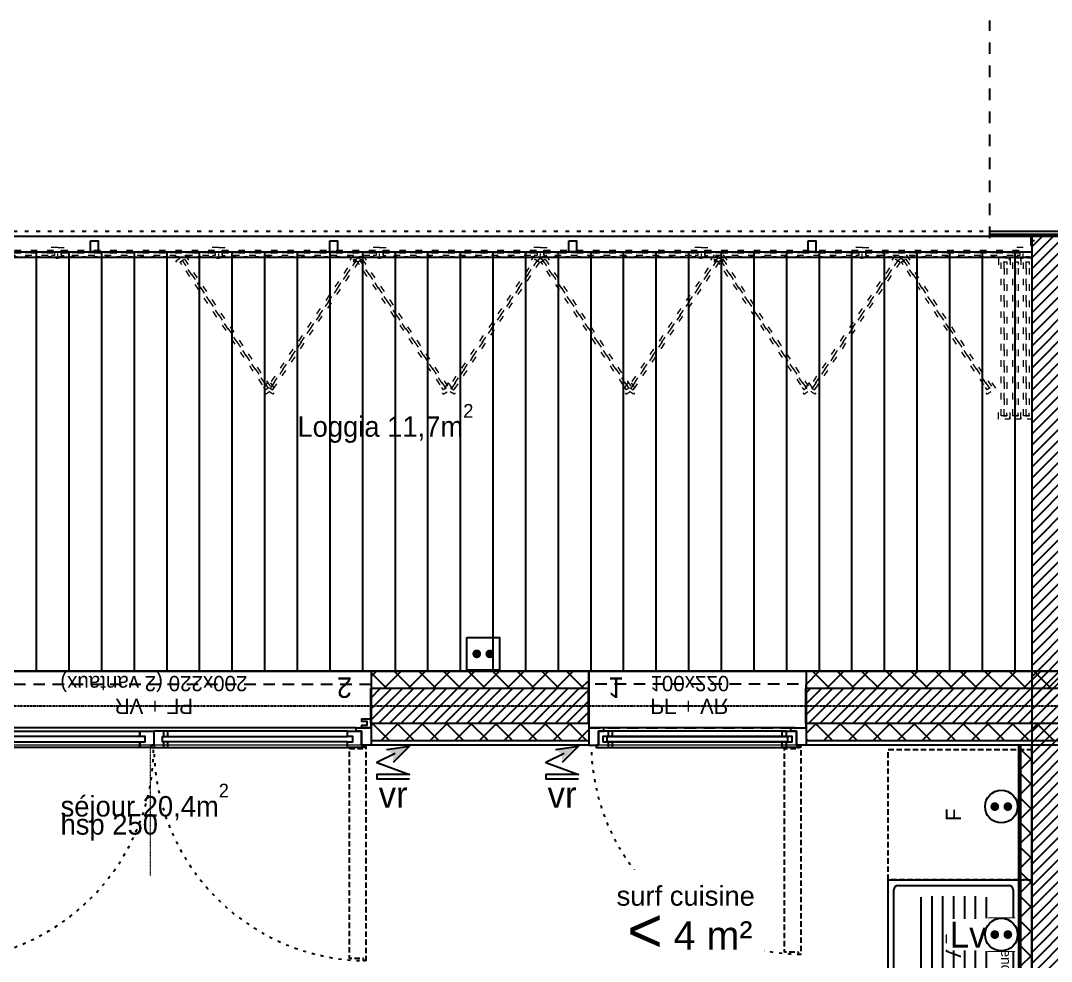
# Model space of a CAD drawing. Header units: centimetres. Extents: x 2648 to 12729, y 1890 to 6224.
# Drawn here: x 8577.8 to 9051.8, y 4783.9 to 5216.7 of the extents above; entities that cross this region are included whole.
import ezdxf

# ---------------------------------------------------------------- set-up
doc = ezdxf.new("R2010")
doc.units = ezdxf.units.CM
for name, pattern in [('ACAD_ISO03W100', [0.295276, 0.11811, -0.177165]), ('Style de ligne -1', [0.41664, 0.20828, -0.20836]), ('Style de ligne -11', [0.347222, 0.20828, -0.138942]), ('Style de ligne -12', [0.164042, 0.054681, -0.109361]), ('Style de ligne -13', [0.147638, 0.098425, -0.049213]), ('Style de ligne -14', [0.147638, 0.098425, -0.049213]), ('Style de ligne -17', [0.347222, 0.20828, -0.138942]), ('Style de ligne -18', [0.164042, 0.054681, -0.109361]), ('Style de ligne -5', [0.20828, 0.069425, -0.138855]), ('VW-01', [0.41656, 0.20828, -0.20828])]:
    doc.linetypes.add(name, pattern=pattern)
doc.layers.add('B BATI-lumon', color=252, linetype='Continuous', lineweight=20)
doc.layers.add('prlm-ELEC-CFO', color=10, linetype='Continuous', lineweight=25)
for name, color, linetype in [('B GÈnÈral_Hatch', 252, 'Continuous'), ('B Général', 252, 'Continuous'), ('C ANNOTATIONS-axes horizontaux', 252, 'Style de ligne -1'), ('C ANNOTATIONS-cotation', 252, 'Continuous'), ('C ANNOTATIONS-prestations', 252, 'Continuous'), ('C ANNOTATIONS-texte', 252, 'Continuous'), ('D SURFACES-shab', 252, 'Continuous'), ('prlm-EAU-EF', 161, 'Continuous'), ('prlm-VMC', 93, 'Continuous')]:
    doc.layers.add(name, color=color, linetype=linetype)
doc.layers.add('prlm-ZEROPLOT', color=254, linetype='Continuous', plot=False)
doc.layers.get('prlm-VMC').off()
doc.styles.add('Eurostile', font='Eurosti.TTF')
doc.styles.add('Eurostile (bold)', font='Eurostib.TTF')
doc.styles.add('Eurostile (italic)', font='Eurostib.TTF')
doc.styles.add('prlm-elec-cfo', font='comic.ttf', dxfattribs={"height": 12})
doc.styles.add('prlm-sejc', font='arial.ttf', dxfattribs={"height": 20})
pattern_1 = [(-135, (0, 0), (5.656854, -5.656854), []), (-45, (0, 0), (-5.656854, -5.656854), [])]
pattern_2 = [(45, (0, 0), (2.4253472, -2.6458333), [])]

# ---------------------------------------------------------------- blocks, each defined once
blk = doc.blocks.new('B 80.PF 100.220 + VR')
at = {"layer": 'B Général', "linetype": 'Continuous'}
for p, q in [((-50, 7), (-50, 17)), ((50, 7), (50, 17))]:
    blk.add_line(p, q, dxfattribs=at)
at = {"layer": 'B Général', "linetype": 'Continuous', "lineweight": 35}
for p, q in [((-50, 7), (-50, -9)), ((50, 7), (50, -9))]:
    blk.add_line(p, q, dxfattribs=at)
at = {"layer": 'B Général'}
blk.add_line((45, 9), (-45, 9), dxfattribs=at)
at = {"layer": 'B Général', "linetype": 'Style de ligne -14', "ltscale": 25.4, "flags": 128}
blk.add_lwpolyline([(47.5, 113.27), (46.5, 113.27), (46.5, 112.27), (40, 112.27), (40, 18.5), (46.5, 18.5), (46.5, 17.5), (47.5, 17.5)], close=True, dxfattribs=at)
at = {"layer": 'B Général', "flags": 128}
for points in [[(-43, 10.5), (-43, 9), (-50, 9), (-50, 17), (-45.5, 17), (-45.5, 10.5)], [(-43.5, 15.5), (43.5, 15.5), (43.5, 13), (-43.5, 13)], [(-41, 18), (41, 18), (41, 15.5), (-41, 15.5)], [(43, 10.5), (43, 9), (50, 9), (50, 17), (45.5, 17), (45.5, 10.5)], [(-41, 13), (41, 13), (41, 10.5), (-41, 10.5)]]:
    blk.add_lwpolyline(points, close=True, dxfattribs=at)
at = {"layer": 'B Général', "linetype": 'Continuous', "flags": 128}
for points in [[(-39, 15.5), (-41.5, 15.5), (-41.5, 13), (-39, 13), (-39, 10.5), (-45.5, 10.5), (-45.5, 17), (-46.5, 17), (-46.5, 18), (-39, 18)], [(39, 15.5), (41.5, 15.5), (41.5, 13), (39, 13), (39, 10.5), (45.5, 10.5), (45.5, 17), (46.5, 17), (46.5, 18), (39, 18)]]:
    blk.add_lwpolyline(points, close=True, dxfattribs=at)
at = {"layer": 'B Général', "linetype": 'Style de ligne -17', "ltscale": 25.4, "flags": 128}
blk.add_lwpolyline([(-50, 9), (50, 9), (50, -11), (-50, -11)], close=True, dxfattribs=at)
at = {"layer": 'B Général', "flags": 128}
blk.add_lwpolyline([(-50, -9), (-50, -17), (50, -17), (50, -9)], dxfattribs=at)
at = {"layer": 'B Général'}
blk.add_circle((47, 17.5), 0.5, dxfattribs=at)
at = {"layer": 'B Général', "linetype": 'Style de ligne -18', "ltscale": 25.4}
blk.add_arc((48.78, 15.78), 97.5, 90.8973, 179.2823, dxfattribs=at)
at = {"layer": 'B Général', "insert": (-21.61, 2.65), "char_height": 7.059, "attachment_point": 1, "rotation": 360, "line_spacing_factor": 0.894142, "style": 'Eurostile'}
blk.add_mtext('PF + VR', dxfattribs=at)
at = {"layer": 'C ANNOTATIONS-prestations', "attachment_point": 1, "rotation": 360, "line_spacing_factor": 0.894142}
for s, insert, char_height, style in [('1', (-41.14, -4.77), 9.41, 'Eurostile (bold)'), ('100x220', (-21.61, -7.83), 7.059, 'Eurostile')]:
    blk.add_mtext(s, dxfattribs=dict(at, insert=insert, char_height=char_height, style=style))
blk = doc.blocks.new('B 80.PF 200.220 + VR')
at = {"layer": 'B Général', "linetype": 'Continuous'}
for p, q in [((-100, 7), (-100, 17)), ((100, 7), (100, 17))]:
    blk.add_line(p, q, dxfattribs=at)
at = {"layer": 'B Général', "linetype": 'Continuous', "lineweight": 35}
for p, q in [((-100, 7), (-100, -9)), ((100, 7), (100, -9))]:
    blk.add_line(p, q, dxfattribs=at)
at = {"layer": 'B Général'}
blk.add_line((-93, 9), (97, 9), dxfattribs=at)
at = {"layer": 'B Général', "linetype": 'Style de ligne -13', "ltscale": 25.4, "flags": 128}
for points in [[(-97.5, 116.12), (-96.5, 116.12), (-96.5, 115.12), (-90, 115.12), (-90, 18.5), (-96.5, 18.5), (-96.5, 17.5), (-97.5, 17.5)], [(97.5, 116.12), (96.5, 116.12), (96.5, 115.12), (90, 115.12), (90, 18.5), (96.5, 18.5), (96.5, 17.5), (97.5, 17.5)]]:
    blk.add_lwpolyline(points, close=True, dxfattribs=at)
at = {"layer": 'B Général', "flags": 128}
for points in [[(-93, 10.5), (-93, 9), (-100, 9), (-100, 17), (-95.5, 17), (-95.5, 10.5)], [(-4.5, 18), (-89, 18), (-89, 15.5), (-4.5, 15.5)], [(6.5, 18), (93, 18), (93, 15.5), (6.5, 15.5)], [(93, 10.5), (93, 9), (100, 9), (100, 17), (95.5, 17), (95.5, 10.5)], [(-4.5, 13), (-89, 13), (-89, 10.5), (-4.5, 10.5)], [(6.5, 13), (93, 13), (93, 10.5), (6.5, 10.5)], [(-100, 9), (-100, 5), (-95.5, 5), (-95.5, 6), (-98, 6), (-98, 8), (-95.5, 8), (-95.5, 9)], [(100, 9), (100, 5), (95.5, 5), (95.5, 6), (98, 6), (98, 8), (95.5, 8), (95.5, 9)]]:
    blk.add_lwpolyline(points, close=True, dxfattribs=at)
at = {"layer": 'B Général', "linetype": 'Continuous', "flags": 128}
for points in [[(-89, 15.5), (-91.5, 15.5), (-91.5, 13), (-89, 13), (-89, 10.5), (-95.5, 10.5), (-95.5, 17), (-96.5, 17), (-96.5, 18), (-89, 18)], [(-6.5, 15.5), (-4, 15.5), (-4, 13), (-6.5, 13), (-6.5, 10.5), (0, 10.5), (0, 17), (1, 17), (1, 18), (-6.5, 18)], [(6.5, 15.5), (4, 15.5), (4, 13), (6.5, 13), (6.5, 10.5), (0, 10.5), (0, 17), (1, 17), (1, 18), (6.5, 18)], [(89, 15.5), (91.5, 15.5), (91.5, 13), (89, 13), (89, 10.5), (95.5, 10.5), (95.5, 17), (96.5, 17), (96.5, 18), (89, 18)]]:
    blk.add_lwpolyline(points, close=True, dxfattribs=at)
at = {"layer": 'B Général', "linetype": 'Style de ligne -11', "ltscale": 25.4, "flags": 128}
blk.add_lwpolyline([(-100, 9), (100, 9), (100, -11), (-100, -11)], close=True, dxfattribs=at)
at = {"layer": 'B Général', "flags": 128}
blk.add_lwpolyline([(100, -9), (100, -17), (-100, -17), (-100, -9)], dxfattribs=at)
at = {"layer": 'B Général'}
for centre in [(-97, 17.5), (97, 17.5)]:
    blk.add_circle(centre, 0.5, dxfattribs=at)
at = {"layer": 'B Général', "linetype": 'Style de ligne -12', "ltscale": 25.4}
for centre, start, end in [((-98.46, 17.77), 359.5523, 89.0018), ((98.46, 17.77), 90.9982, 180.4485)]:
    blk.add_arc(centre, 98.37, start, end, dxfattribs=at)
at = {"layer": 'B Général', "insert": (0, 2.65), "char_height": 7.059, "attachment_point": 2, "rotation": 360, "line_spacing_factor": 0.894142, "style": 'Eurostile'}
blk.add_mtext('PF + VR', dxfattribs=at)
at = {"layer": 'C ANNOTATIONS-prestations', "rotation": 360, "line_spacing_factor": 0.894142}
for s, insert, char_height, attachment_point, style in [('2', (-91.15, -4.77), 9.41, 1, 'Eurostile (bold)'), ('200x220 (2 vantaux) ', (0, -7.82), 7.059, 2, 'Eurostile')]:
    blk.add_mtext(s, dxfattribs=dict(at, insert=insert, char_height=char_height, attachment_point=attachment_point, style=style))
blk = doc.blocks.new('B 80.Groupe-8-1')
at = {"layer": 'B Général', "linetype": 'Continuous'}
for p, q in [((9042.8, 5117.4), (8420.92, 5117.4)), ((8584.95, 5110.39), (8584.95, 4917.39)), ((8599.95, 5110.39), (8599.95, 4917.39)), ((8614.95, 5110.39), (8614.95, 4917.39)), ((8629.95, 5110.39), (8629.95, 4917.39)), ((8644.95, 5110.39), (8644.95, 4917.39)), ((8659.95, 5110.39), (8659.95, 4917.39)), ((8674.95, 5110.39), (8674.95, 4917.39)), ((8689.95, 5110.39), (8689.95, 4917.39)), ((8704.95, 5110.39), (8704.95, 4917.39)), ((8719.95, 5110.39), (8719.95, 4917.39)), ((8734.95, 5110.39), (8734.95, 4917.39)), ((8749.95, 5110.39), (8749.95, 4917.39)), ((8764.95, 5110.39), (8764.95, 4917.39)), ((8779.95, 5110.39), (8779.95, 4917.39)), ((8794.95, 5110.39), (8794.95, 4917.39)), ((8809.95, 5110.39), (8809.95, 4917.39)), ((8824.95, 5110.39), (8824.95, 4917.39)), ((8839.95, 5110.39), (8839.95, 4917.39)), ((8854.95, 5110.39), (8854.95, 4917.39)), ((8869.95, 5110.39), (8869.95, 4917.39)), ((8884.95, 5110.39), (8884.95, 4917.39)), ((8899.95, 5110.39), (8899.95, 4917.39)), ((8914.95, 5110.39), (8914.95, 4917.39)), ((8929.95, 5110.39), (8929.95, 4917.39)), ((8944.95, 5110.39), (8944.95, 4917.39)), ((8959.95, 5110.39), (8959.95, 4917.39)), ((8974.95, 5110.39), (8974.95, 4917.39)), ((8989.95, 5110.39), (8989.95, 4917.39)), ((9004.95, 5110.39), (9004.95, 4917.39)), ((9019.95, 5110.39), (9019.95, 4917.39)), ((9034.95, 5110.39), (9034.95, 4917.39))]:
    blk.add_line(p, q, dxfattribs=at)
at = {"layer": 'B Général', "linetype": 'Style de ligne -5', "ltscale": 25.4, "flags": 128}
blk.add_lwpolyline([(8430.44, 5107.88), (8430.44, 4917.39), (8418.48, 4917.39), (8418.48, 5119.84), (9042.8, 5119.84), (9042.8, 5107.88)], close=True, dxfattribs=at)
at = {"layer": 'B Général', "linetype": 'Continuous', "flags": 128}
for points in [[(8609.95, 5115.34), (8613.45, 5115.34), (8613.45, 5110.34), (8609.95, 5110.34)], [(8719.95, 5115.34), (8723.45, 5115.34), (8723.45, 5110.34), (8719.95, 5110.34)], [(8829.95, 5115.34), (8833.45, 5115.34), (8833.45, 5110.34), (8829.95, 5110.34)], [(8939.95, 5115.34), (8943.45, 5115.34), (8943.45, 5110.34), (8939.95, 5110.34)], [(8427.98, 5110.34), (9042.8, 5110.34), (9042.8, 4917.39), (8427.98, 4917.39)]]:
    blk.add_lwpolyline(points, close=True, dxfattribs=at)
blk = doc.blocks.new('B 80.Groupe-25-1')
at = {"layer": 'B Général', "linetype": 'Style de ligne -5', "ltscale": 25.4}
for p, q in [((9042.3, 5115.59), (9044.01, 5115.59)), ((9061.3, 5115.59), (9059.58, 5115.59))]:
    blk.add_line(p, q, dxfattribs=at)
at = {"layer": 'B Général', "linetype": 'Continuous', "flags": 128}
for points in [[(9023.48, 5119.84), (9123.48, 5119.84), (9123.48, 5118.34), (9023.48, 5118.34)], [(9042.8, 5114.5), (9042.8, 5118.34), (9037.8, 5118.34), (9037.8, 5117.84), (9042.3, 5117.84), (9042.3, 5113.34), (9042.8, 5113.34)], [(9060.8, 5114.5), (9060.8, 5118.34), (9065.8, 5118.34), (9065.8, 5117.84), (9061.3, 5117.84), (9061.3, 5113.34), (9060.8, 5113.34)]]:
    blk.add_lwpolyline(points, close=True, dxfattribs=at)
blk = doc.blocks.new('B 80.Groupe-62-1')
at = {"layer": 'B BATI-lumon', "linetype": 'ACAD_ISO03W100', "ltscale": 25.4, "flags": 128}
for points in [[(8520.87, 5112.35), (8524.37, 5112.35), (8524.37, 5111.11), (8522.45, 5111.11), (8522.45, 5108.61), (8524.37, 5108.61), (8524.37, 5107.35), (8520.87, 5107.35), (8520.87, 5111.35), (8520.87, 5111.35)], [(8522.45, 5111.11), (8593.29, 5111.11), (8593.29, 5109.86), (8522.45, 5109.86)], [(8594.87, 5112.35), (8591.37, 5112.35), (8591.37, 5111.11), (8593.29, 5111.11), (8593.29, 5108.61), (8591.37, 5108.61), (8591.37, 5107.35), (8594.87, 5107.35), (8594.87, 5111.35), (8594.87, 5111.35)], [(8522.45, 5109.86), (8593.29, 5109.86), (8593.29, 5108.61), (8522.45, 5108.61)]]:
    blk.add_lwpolyline(points, close=True, dxfattribs=at)
blk = doc.blocks.new('B 80.Groupe-63-1')
at = {"layer": 'B BATI-lumon', "linetype": 'ACAD_ISO03W100', "ltscale": 25.4, "flags": 128}
for points in [[(8594.87, 5112.35), (8598.37, 5112.35), (8598.37, 5111.11), (8596.45, 5111.11), (8596.45, 5108.61), (8598.37, 5108.61), (8598.37, 5107.35), (8594.87, 5107.35), (8594.87, 5111.35), (8594.87, 5111.35)], [(8596.45, 5111.11), (8667.29, 5111.11), (8667.29, 5109.86), (8596.45, 5109.86)], [(8668.87, 5112.35), (8665.37, 5112.35), (8665.37, 5111.11), (8667.29, 5111.11), (8667.29, 5108.61), (8665.37, 5108.61), (8665.37, 5107.35), (8668.87, 5107.35), (8668.87, 5111.35), (8668.87, 5111.35)], [(8596.45, 5109.86), (8667.29, 5109.86), (8667.29, 5108.61), (8596.45, 5108.61)]]:
    blk.add_lwpolyline(points, close=True, dxfattribs=at)
blk = doc.blocks.new('B 80.Groupe-64-1')
at = {"layer": 'B BATI-lumon', "linetype": 'ACAD_ISO03W100', "ltscale": 25.4, "flags": 128}
for points in [[(8668.87, 5112.35), (8672.37, 5112.35), (8672.37, 5111.11), (8670.45, 5111.11), (8670.45, 5108.61), (8672.37, 5108.61), (8672.37, 5107.35), (8668.87, 5107.35), (8668.87, 5111.35), (8668.87, 5111.35)], [(8670.45, 5111.11), (8741.29, 5111.11), (8741.29, 5109.86), (8670.45, 5109.86)], [(8742.87, 5112.35), (8739.37, 5112.35), (8739.37, 5111.11), (8741.29, 5111.11), (8741.29, 5108.61), (8739.37, 5108.61), (8739.37, 5107.35), (8742.87, 5107.35), (8742.87, 5111.35), (8742.87, 5111.35)], [(8670.45, 5109.86), (8741.29, 5109.86), (8741.29, 5108.61), (8670.45, 5108.61)]]:
    blk.add_lwpolyline(points, close=True, dxfattribs=at)
blk = doc.blocks.new('B 80.Groupe-65-1')
at = {"layer": 'B BATI-lumon', "linetype": 'ACAD_ISO03W100', "ltscale": 25.4, "flags": 128}
for points in [[(8742.87, 5112.35), (8746.37, 5112.35), (8746.37, 5111.11), (8744.45, 5111.11), (8744.45, 5108.61), (8746.37, 5108.61), (8746.37, 5107.35), (8742.87, 5107.35), (8742.87, 5111.35), (8742.87, 5111.35)], [(8744.45, 5111.11), (8815.29, 5111.11), (8815.29, 5109.86), (8744.45, 5109.86)], [(8816.87, 5112.35), (8813.37, 5112.35), (8813.37, 5111.11), (8815.29, 5111.11), (8815.29, 5108.61), (8813.37, 5108.61), (8813.37, 5107.35), (8816.87, 5107.35), (8816.87, 5111.35), (8816.87, 5111.35)], [(8744.45, 5109.86), (8815.29, 5109.86), (8815.29, 5108.61), (8744.45, 5108.61)]]:
    blk.add_lwpolyline(points, close=True, dxfattribs=at)
blk = doc.blocks.new('B 80.Groupe-66-1')
at = {"layer": 'B BATI-lumon', "linetype": 'ACAD_ISO03W100', "ltscale": 25.4, "flags": 128}
for points in [[(8816.87, 5112.35), (8820.37, 5112.35), (8820.37, 5111.11), (8818.45, 5111.11), (8818.45, 5108.61), (8820.37, 5108.61), (8820.37, 5107.35), (8816.87, 5107.35), (8816.87, 5111.35), (8816.87, 5111.35)], [(8818.45, 5111.11), (8889.29, 5111.11), (8889.29, 5109.86), (8818.45, 5109.86)], [(8890.87, 5112.35), (8887.37, 5112.35), (8887.37, 5111.11), (8889.29, 5111.11), (8889.29, 5108.61), (8887.37, 5108.61), (8887.37, 5107.35), (8890.87, 5107.35), (8890.87, 5111.35), (8890.87, 5111.35)], [(8818.45, 5109.86), (8889.29, 5109.86), (8889.29, 5108.61), (8818.45, 5108.61)]]:
    blk.add_lwpolyline(points, close=True, dxfattribs=at)
blk = doc.blocks.new('B 80.Groupe-67-1')
at = {"layer": 'B BATI-lumon', "linetype": 'ACAD_ISO03W100', "ltscale": 25.4, "flags": 128}
for points in [[(8890.87, 5112.35), (8894.37, 5112.35), (8894.37, 5111.11), (8892.45, 5111.11), (8892.45, 5108.61), (8894.37, 5108.61), (8894.37, 5107.35), (8890.87, 5107.35), (8890.87, 5111.35), (8890.87, 5111.35)], [(8892.45, 5111.11), (8963.29, 5111.11), (8963.29, 5109.86), (8892.45, 5109.86)], [(8964.87, 5112.35), (8961.37, 5112.35), (8961.37, 5111.11), (8963.29, 5111.11), (8963.29, 5108.61), (8961.37, 5108.61), (8961.37, 5107.35), (8964.87, 5107.35), (8964.87, 5111.35), (8964.87, 5111.35)], [(8892.45, 5109.86), (8963.29, 5109.86), (8963.29, 5108.61), (8892.45, 5108.61)]]:
    blk.add_lwpolyline(points, close=True, dxfattribs=at)
blk = doc.blocks.new('B 80.Groupe-68-1')
at = {"layer": 'B BATI-lumon', "linetype": 'ACAD_ISO03W100', "ltscale": 25.4, "flags": 128}
for points in [[(8964.87, 5112.35), (8968.37, 5112.35), (8968.37, 5111.11), (8966.45, 5111.11), (8966.45, 5108.61), (8968.37, 5108.61), (8968.37, 5107.35), (8964.87, 5107.35), (8964.87, 5111.35), (8964.87, 5111.35)], [(8966.45, 5111.11), (9037.29, 5111.11), (9037.29, 5109.86), (8966.45, 5109.86)], [(9038.87, 5112.35), (9035.37, 5112.35), (9035.37, 5111.11), (9037.29, 5111.11), (9037.29, 5108.61), (9035.37, 5108.61), (9035.37, 5107.35), (9038.87, 5107.35), (9038.87, 5111.35), (9038.87, 5111.35)], [(8966.45, 5109.86), (9037.29, 5109.86), (9037.29, 5108.61), (8966.45, 5108.61)]]:
    blk.add_lwpolyline(points, close=True, dxfattribs=at)
blk = doc.blocks.new('B 80.Groupe-69-1')
at = {"layer": 'B BATI-lumon', "linetype": 'ACAD_ISO03W100', "ltscale": 25.4, "flags": 128}
for points in [[(9037.8, 5107.35), (9037.8, 5103.85), (9039.04, 5103.85), (9039.04, 5105.77), (9041.54, 5105.77), (9041.54, 5103.85), (9042.8, 5103.85), (9042.8, 5107.35), (9038.8, 5107.35), (9038.8, 5107.35)], [(9039.04, 5034.93), (9039.04, 5105.77), (9040.29, 5105.77), (9040.29, 5034.93)], [(9040.29, 5034.93), (9040.29, 5105.77), (9041.54, 5105.77), (9041.54, 5034.93)], [(9037.8, 5033.35), (9037.8, 5036.85), (9039.04, 5036.85), (9039.04, 5034.93), (9041.54, 5034.93), (9041.54, 5036.85), (9042.8, 5036.85), (9042.8, 5033.35), (9038.8, 5033.35), (9038.8, 5033.35)]]:
    blk.add_lwpolyline(points, close=True, dxfattribs=at)
blk = doc.blocks.new('B 80.Groupe-70-1')
at = {"layer": 'B BATI-lumon', "linetype": 'ACAD_ISO03W100', "ltscale": 25.4, "flags": 128}
for points in [[(9032.8, 5107.35), (9032.8, 5103.85), (9034.04, 5103.85), (9034.04, 5105.77), (9036.54, 5105.77), (9036.54, 5103.85), (9037.8, 5103.85), (9037.8, 5107.35), (9033.8, 5107.35), (9033.8, 5107.35)], [(9034.04, 5034.93), (9034.04, 5105.77), (9035.29, 5105.77), (9035.29, 5034.93)], [(9035.29, 5034.93), (9035.29, 5105.77), (9036.54, 5105.77), (9036.54, 5034.93)], [(9032.8, 5033.35), (9032.8, 5036.85), (9034.04, 5036.85), (9034.04, 5034.93), (9036.54, 5034.93), (9036.54, 5036.85), (9037.8, 5036.85), (9037.8, 5033.35), (9033.8, 5033.35), (9033.8, 5033.35)]]:
    blk.add_lwpolyline(points, close=True, dxfattribs=at)
blk = doc.blocks.new('B 80.Groupe-71-1')
at = {"layer": 'B BATI-lumon', "linetype": 'ACAD_ISO03W100', "ltscale": 25.4, "flags": 128}
for points in [[(9027.55, 5107.35), (9027.55, 5103.85), (9028.79, 5103.85), (9028.79, 5105.77), (9031.29, 5105.77), (9031.29, 5103.85), (9032.55, 5103.85), (9032.55, 5107.35), (9028.55, 5107.35), (9028.55, 5107.35)], [(9028.79, 5034.93), (9028.79, 5105.77), (9030.04, 5105.77), (9030.04, 5034.93)], [(9030.04, 5034.93), (9030.04, 5105.77), (9031.29, 5105.77), (9031.29, 5034.93)], [(9027.55, 5033.35), (9027.55, 5036.85), (9028.79, 5036.85), (9028.79, 5034.93), (9031.29, 5034.93), (9031.29, 5036.85), (9032.55, 5036.85), (9032.55, 5033.35), (9028.55, 5033.35), (9028.55, 5033.35)]]:
    blk.add_lwpolyline(points, close=True, dxfattribs=at)
blk = doc.blocks.new('B 80.Groupe-72-1')
at = {"layer": 'B BATI-lumon', "linetype": 'ACAD_ISO03W100', "ltscale": 25.4, "flags": 128}
for points in [[(8985.05, 5109), (8987, 5106.09), (8985.97, 5105.4), (8984.9, 5106.99), (8982.82, 5105.6), (8983.89, 5104), (8982.85, 5103.3), (8980.9, 5106.21), (8984.22, 5108.44), (8984.22, 5108.44)], [(8983.86, 5106.3), (9023.36, 5047.49), (9022.32, 5046.79), (8982.82, 5105.6)], [(8984.9, 5106.99), (9024.4, 5048.18), (9023.36, 5047.49), (8983.86, 5106.3)], [(9026.31, 5047.57), (9024.36, 5050.47), (9023.33, 5049.78), (9024.4, 5048.18), (9022.32, 5046.79), (9021.25, 5048.38), (9020.21, 5047.68), (9022.16, 5044.78), (9025.48, 5047.01), (9025.48, 5047.01)]]:
    blk.add_lwpolyline(points, close=True, dxfattribs=at)
blk = doc.blocks.new('B 80.Groupe-73-1')
at = {"layer": 'B BATI-lumon', "linetype": 'ACAD_ISO03W100', "ltscale": 25.4, "flags": 128}
for points in [[(8981.26, 5106.3), (8941.76, 5047.49), (8940.72, 5048.18), (8980.22, 5106.99)], [(8982.29, 5105.6), (8942.79, 5046.79), (8941.76, 5047.49), (8981.26, 5106.3)], [(8980.07, 5109), (8978.12, 5106.09), (8979.15, 5105.4), (8980.22, 5106.99), (8982.3, 5105.6), (8981.22, 5104), (8982.27, 5103.3), (8984.22, 5106.21), (8980.9, 5108.44), (8980.9, 5108.44)], [(8938.81, 5047.57), (8940.76, 5050.47), (8941.79, 5049.78), (8940.72, 5048.18), (8942.8, 5046.79), (8943.87, 5048.38), (8944.91, 5047.68), (8942.96, 5044.78), (8939.64, 5047.01), (8939.64, 5047.01)]]:
    blk.add_lwpolyline(points, close=True, dxfattribs=at)
blk = doc.blocks.new('B 80.Groupe-74-1')
at = {"layer": 'B BATI-lumon', "linetype": 'ACAD_ISO03W100', "ltscale": 25.4, "flags": 128}
for points in [[(8900.87, 5109), (8902.82, 5106.09), (8901.79, 5105.4), (8900.72, 5106.99), (8898.64, 5105.6), (8899.72, 5104), (8898.67, 5103.3), (8896.72, 5106.21), (8900.04, 5108.44), (8900.04, 5108.44)], [(8899.68, 5106.3), (8939.18, 5047.49), (8938.15, 5046.79), (8898.65, 5105.6)], [(8900.72, 5106.99), (8940.22, 5048.18), (8939.18, 5047.49), (8899.68, 5106.3)], [(8942.13, 5047.57), (8940.18, 5050.47), (8939.15, 5049.78), (8940.22, 5048.18), (8938.14, 5046.79), (8937.07, 5048.38), (8936.03, 5047.68), (8937.98, 5044.78), (8941.3, 5047.01), (8941.3, 5047.01)]]:
    blk.add_lwpolyline(points, close=True, dxfattribs=at)
blk = doc.blocks.new('B 80.Groupe-75-1')
at = {"layer": 'B BATI-lumon', "linetype": 'ACAD_ISO03W100', "ltscale": 25.4, "flags": 128}
for points in [[(8897.91, 5106.3), (8858.41, 5047.49), (8857.37, 5048.18), (8896.87, 5106.99)], [(8898.95, 5105.6), (8859.45, 5046.79), (8858.41, 5047.49), (8897.91, 5106.3)], [(8896.72, 5109), (8894.77, 5106.09), (8895.8, 5105.4), (8896.87, 5106.99), (8898.95, 5105.6), (8897.88, 5104), (8898.92, 5103.3), (8900.87, 5106.21), (8897.55, 5108.44), (8897.55, 5108.44)], [(8855.46, 5047.57), (8857.41, 5050.47), (8858.44, 5049.78), (8857.37, 5048.18), (8859.45, 5046.79), (8860.52, 5048.38), (8861.56, 5047.68), (8859.61, 5044.78), (8856.29, 5047.01), (8856.29, 5047.01)]]:
    blk.add_lwpolyline(points, close=True, dxfattribs=at)
blk = doc.blocks.new('B 80.Groupe-76-1')
at = {"layer": 'B BATI-lumon', "linetype": 'ACAD_ISO03W100', "ltscale": 25.4, "flags": 128}
for points in [[(8819.19, 5109), (8821.14, 5106.09), (8820.11, 5105.4), (8819.03, 5106.99), (8816.96, 5105.6), (8818.03, 5104), (8816.99, 5103.3), (8815.03, 5106.21), (8818.35, 5108.44), (8818.35, 5108.44)], [(8818, 5106.3), (8857.5, 5047.49), (8856.46, 5046.79), (8816.96, 5105.6)], [(8819.03, 5106.99), (8858.53, 5048.18), (8857.5, 5047.49), (8818, 5106.3)], [(8860.44, 5047.57), (8858.49, 5050.47), (8857.46, 5049.78), (8858.53, 5048.18), (8856.46, 5046.79), (8855.38, 5048.38), (8854.34, 5047.68), (8856.29, 5044.78), (8859.61, 5047.01), (8859.61, 5047.01)]]:
    blk.add_lwpolyline(points, close=True, dxfattribs=at)
blk = doc.blocks.new('B 80.Groupe-78-1')
at = {"layer": 'B BATI-lumon', "linetype": 'ACAD_ISO03W100', "ltscale": 25.4, "flags": 128}
for points in [[(8815.39, 5106.3), (8775.89, 5047.49), (8774.85, 5048.18), (8814.35, 5106.99)], [(8816.43, 5105.6), (8776.93, 5046.79), (8775.89, 5047.49), (8815.39, 5106.3)], [(8814.2, 5109), (8812.25, 5106.09), (8813.28, 5105.4), (8814.35, 5106.99), (8816.43, 5105.6), (8815.36, 5104), (8816.4, 5103.3), (8818.35, 5106.21), (8815.03, 5108.44), (8815.03, 5108.44)], [(8772.94, 5047.57), (8774.9, 5050.47), (8775.93, 5049.78), (8774.85, 5048.18), (8776.93, 5046.79), (8778, 5048.38), (8779.05, 5047.68), (8777.1, 5044.78), (8773.78, 5047.01), (8773.78, 5047.01)]]:
    blk.add_lwpolyline(points, close=True, dxfattribs=at)
blk = doc.blocks.new('B 80.Groupe-79-1')
at = {"layer": 'B BATI-lumon', "linetype": 'ACAD_ISO03W100', "ltscale": 25.4, "flags": 128}
for points in [[(8735.01, 5109), (8736.96, 5106.09), (8735.93, 5105.4), (8734.86, 5106.99), (8732.78, 5105.6), (8733.85, 5104), (8732.81, 5103.3), (8730.86, 5106.21), (8734.18, 5108.44), (8734.18, 5108.44)], [(8733.82, 5106.3), (8773.32, 5047.49), (8772.28, 5046.79), (8732.78, 5105.6)], [(8734.86, 5106.99), (8774.36, 5048.18), (8773.32, 5047.49), (8733.82, 5106.3)], [(8776.27, 5047.57), (8774.32, 5050.47), (8773.28, 5049.78), (8774.36, 5048.18), (8772.28, 5046.79), (8771.21, 5048.38), (8770.16, 5047.68), (8772.12, 5044.78), (8775.44, 5047.01), (8775.44, 5047.01)]]:
    blk.add_lwpolyline(points, close=True, dxfattribs=at)
blk = doc.blocks.new('B 80.Groupe-80-1')
at = {"layer": 'B BATI-lumon', "linetype": 'ACAD_ISO03W100', "ltscale": 25.4, "flags": 128}
for points in [[(8732.04, 5106.3), (8692.54, 5047.49), (8691.51, 5048.18), (8731.01, 5106.99)], [(8733.08, 5105.6), (8693.58, 5046.79), (8692.54, 5047.49), (8732.04, 5106.3)], [(8730.86, 5109), (8728.9, 5106.09), (8729.93, 5105.4), (8731.01, 5106.99), (8733.08, 5105.6), (8732.01, 5104), (8733.06, 5103.3), (8735.01, 5106.21), (8731.69, 5108.44), (8731.69, 5108.44)], [(8689.6, 5047.57), (8691.55, 5050.47), (8692.58, 5049.78), (8691.51, 5048.18), (8693.58, 5046.79), (8694.66, 5048.38), (8695.7, 5047.68), (8693.75, 5044.78), (8690.43, 5047.01), (8690.43, 5047.01)]]:
    blk.add_lwpolyline(points, close=True, dxfattribs=at)
blk = doc.blocks.new('B 80.Groupe-81-1')
at = {"layer": 'B BATI-lumon', "linetype": 'ACAD_ISO03W100', "ltscale": 25.4, "flags": 128}
for points in [[(8653.32, 5109), (8655.27, 5106.09), (8654.24, 5105.4), (8653.17, 5106.99), (8651.09, 5105.6), (8652.16, 5104), (8651.12, 5103.3), (8649.17, 5106.21), (8652.49, 5108.44), (8652.49, 5108.44)], [(8652.13, 5106.3), (8691.63, 5047.49), (8690.59, 5046.79), (8651.09, 5105.6)], [(8653.17, 5106.99), (8692.67, 5048.18), (8691.63, 5047.49), (8652.13, 5106.3)], [(8694.58, 5047.57), (8692.63, 5050.47), (8691.6, 5049.78), (8692.67, 5048.18), (8690.59, 5046.79), (8689.52, 5048.38), (8688.48, 5047.68), (8690.43, 5044.78), (8693.75, 5047.01), (8693.75, 5047.01)]]:
    blk.add_lwpolyline(points, close=True, dxfattribs=at)
blk = doc.blocks.new('B 80.Groupe-82-1')
at = {"layer": 'B BATI-lumon'}
for name in ['B 80.Groupe-62-1', 'B 80.Groupe-63-1', 'B 80.Groupe-64-1', 'B 80.Groupe-65-1', 'B 80.Groupe-66-1', 'B 80.Groupe-67-1', 'B 80.Groupe-68-1', 'B 80.Groupe-81-1', 'B 80.Groupe-80-1', 'B 80.Groupe-79-1', 'B 80.Groupe-78-1', 'B 80.Groupe-76-1', 'B 80.Groupe-75-1', 'B 80.Groupe-74-1', 'B 80.Groupe-73-1', 'B 80.Groupe-72-1', 'B 80.Groupe-71-1', 'B 80.Groupe-70-1', 'B 80.Groupe-69-1']:
    blk.add_blockref(name, (0, 0), dxfattribs=at)
blk = doc.blocks.new('B 80.Groupe-109-1')
at = {"layer": 'B BATI-lumon'}
blk.add_blockref('B 80.Groupe-82-1', (0, 0), dxfattribs=at)
blk = doc.blocks.new('xi.EA')
at = {"layer": 'prlm-ZEROPLOT', "color": 250, "linetype": 'ACAD_ISO03W100', "lineweight": 0, "ltscale": 0.2}
blk.add_lwpolyline([(0, 0), (0, 60)], dxfattribs=at)
blk = doc.blocks.new('xi.VR')
at = {"layer": 'prlm-ELEC-CFO', "lineweight": 5}
blk.add_hatch(color=0, dxfattribs=at).paths.add_polyline_path([(-3, 6), (-0.1, 3.7), (0, 0), (7.5, 7.5)])
at = {"layer": 'prlm-ELEC-CFO', "color": 0}
for points in [[(-3, 6), (7.5, 7.5), (0, 0)], [(0.95, 4.23), (-7.5, 0), (7.5, -5.5), (-7.5, -5.5), (-7.5, -7.5), (7.5, -7.5)]]:
    blk.add_lwpolyline(points, dxfattribs=at)
blk = doc.blocks.new('xi.LVrob')
at = {"layer": 'prlm-EAU-EF', "color": 0}
blk.add_lwpolyline([(-6, 7.5), (6, 7.5), (-6, -7.5), (6, -7.5)], close=True, dxfattribs=at)
blk = doc.blocks.new('xi.LV')
at = {"color": 0, "lineweight": 5}
blk.add_wipeout([(-7.5, -7.5), (7.5, -7.5), (7.5, 7.5), (-7.5, 7.5)], dxfattribs=at).dxf.layer = 'prlm-ELEC-CFO'
at = {"layer": 'prlm-ELEC-CFO', "color": 0, "linetype": 'ByBlock', "lineweight": 5, "const_width": 2}
for points in [[(-4, 0, 1), (-2, 0, 1)], [(2, 0, 1), (4, 0, 1)]]:
    blk.add_lwpolyline(points, format="xyb", close=True, dxfattribs=at)
at = {"layer": 'prlm-ELEC-CFO', "color": 0, "linetype": 'ByBlock', "lineweight": -2}
blk.add_circle((0, 0), 7.5, dxfattribs=at)
blk = doc.blocks.new('xi.PC')
at = {"color": 0, "lineweight": 5}
blk.add_wipeout([(-7.5, -7.5), (7.5, -7.5), (7.5, 7.5), (-7.5, 7.5)], dxfattribs=at).dxf.layer = 'prlm-ELEC-CFO'
at = {"layer": 'prlm-ELEC-CFO', "color": 0, "linetype": 'ByBlock', "lineweight": 5, "const_width": 2}
for points in [[(-4, 0, 1), (-2, 0, 1)], [(2, 0, 1), (4, 0, 1)]]:
    blk.add_lwpolyline(points, format="xyb", close=True, dxfattribs=at)
at = {"layer": 'prlm-ELEC-CFO', "color": 0, "linetype": 'ByBlock', "lineweight": -2}
blk.add_circle((0, 0), 7.5, dxfattribs=at)
blk = doc.blocks.new('xi.4m²')
at = {"color": 0}
blk.add_wipeout([(-34.54, 20.54), (34.54, 20.54), (34.54, -20.54), (-34.54, -20.54)], dxfattribs=at).dxf.layer = 'prlm-ELEC-CFO'
at = {"layer": 'prlm-ELEC-CFO', "color": 0, "attachment_point": 6, "line_spacing_factor": 0.8, "style": 'prlm-sejc'}
for s, insert, char_height in [('surf cuisine', (30.36, 8.9), 9), ('4 m²', (29.31, -9.19), 13)]:
    blk.add_mtext(s, dxfattribs=dict(at, insert=insert, char_height=char_height))
at = {"layer": 'prlm-ELEC-CFO', "color": 0, "style": 'prlm-sejc', "flags": 8}
blk.add_attdef('?', (-28.3, -16.79), '', height=20, dxfattribs=at)
blk = doc.blocks.new('xi.PC-EXT')
at = {"layer": 'prlm-ELEC-CFO', "color": 0, "linetype": 'ByBlock', "lineweight": -2, "flags": 128}
blk.add_lwpolyline([(-7.5, 7.5), (7.5, 7.5), (7.5, -7.5), (-7.5, -7.5)], close=True, dxfattribs=at)
at = {"layer": 'prlm-ELEC-CFO', "color": 0, "linetype": 'ByBlock', "lineweight": 5, "const_width": 2}
for points in [[(-4, 0, 1), (-2, 0, 1)], [(2, 0, 1), (4, 0, 1)]]:
    blk.add_lwpolyline(points, format="xyb", close=True, dxfattribs=at)
blk = doc.blocks.new('B 80.Lave Vaisselle')
at = {"layer": 'B Général', "linetype": 'Style de ligne -13', "ltscale": 25.4, "flags": 128}
blk.add_lwpolyline([(-30, 30), (-30, 36), (30, 36), (30, 30)], dxfattribs=at)
blk.add_lwpolyline([(-30, 30), (30, 30), (30, -30), (-30, -30)], close=True, dxfattribs=at)
at = {"layer": 'B Général', "insert": (0, 0), "char_height": 7.059, "attachment_point": 5, "line_spacing_factor": 0.894142, "style": 'Eurostile'}
blk.add_mtext('LV', dxfattribs=at)
blk = doc.blocks.new('B 80.Evier 120x60')
at = {"layer": 'B Général', "linetype": 'Continuous'}
for p, q in [((-57.5, -55.5), (-57.5, -4.5)), ((-55.5, -2.5), (55.5, -2.5)), ((57.5, -4.5), (57.5, -55.5)), ((-52.12, -15), (-7.88, -15)), ((-52.5, -20), (-7.5, -20)), ((-52.5, -25), (-7.5, -25)), ((-52.5, -30), (-7.5, -30)), ((-52.5, -35), (-7.5, -35)), ((-52.5, -40), (-7.5, -40)), ((-52.12, -45), (-7.88, -45)), ((28.75, -45.8), (28.75, -45.8)), ((12.27, -52.47), (12.27, -52.47)), ((55.5, -57.5), (-55.5, -57.5))]:
    blk.add_line(p, q, dxfattribs=at)
at = {"layer": 'B Général', "linetype": 'Style de ligne -5', "ltscale": 25.4, "flags": 128}
blk.add_lwpolyline([(-60, 0), (-60, 6), (60, 6), (60, 0)], dxfattribs=at)
at = {"layer": 'B Général', "linetype": 'Continuous', "flags": 128}
blk.add_lwpolyline([(-60, 0), (60, 0), (60, -60), (-60, -60)], close=True, dxfattribs=at)
for points in [[(8.4, -12), (8.4, -48, 0.414212), (10.4, -50), (49.55, -50, 0.198914), (50.96, -49.41, 0.198914), (51.55, -48), (51.55, -12, 0.414214), (49.55, -10)], [(8.4, -12, -0.414212), (10.4, -10), (49.6, -10)]]:
    blk.add_lwpolyline(points, format="xyb", dxfattribs=at)
at = {"layer": 'B Général', "linetype": 'Continuous'}
for centre, start, end in [((-55.5, -4.5), 90, 180), ((55.5, -4.5), 0, 90), ((-55.5, -55.5), 180, 270), ((55.5, -55.5), 270, 0)]:
    blk.add_arc(centre, 2, start, end, dxfattribs=at)
blk.add_ellipse((15.9, -17), major_axis=(3.54, 0), ratio=1, dxfattribs=at)
at = {"layer": 'B Général'}
blk.add_blockref('B 80.Lave Vaisselle', (-30, -30), dxfattribs=at)
at = {"layer": 'C ANNOTATIONS-prestations', "insert": (-37.15, -3.37), "char_height": 4.706, "attachment_point": 1, "line_spacing_factor": 0.894142, "style": 'Eurostile (italic)'}
blk.add_mtext('Faïence ht: 60cm', dxfattribs=at)
blk = doc.blocks.new('B 80.Frigo')
at = {"layer": 'B Général', "linetype": 'Style de ligne -13', "ltscale": 25.4, "flags": 128}
blk.add_lwpolyline([(-30, 30), (30, 30), (30, -30), (-30, -30)], close=True, dxfattribs=at)
blk.add_lwpolyline([(30, -30), (30, -36), (-30, -36), (-30, -30)], dxfattribs=at)
at = {"layer": 'B Général', "insert": (0, 0), "char_height": 7.06, "attachment_point": 5, "line_spacing_factor": 0.894142, "style": 'Eurostile'}
blk.add_mtext('F', dxfattribs=at)

msp = doc.modelspace()

# ---------------------------------------------------------------- hatches: boundary and pattern name
at = {"layer": 'B GÈnÈral_Hatch', "linetype": 'Continuous'}
h = msp.add_hatch(dxfattribs=at)
h.set_pattern_fill('50_BETON', color=256, style=0, pattern_type=2)
h.set_pattern_definition(pattern_2)
h.paths.add_polyline_path([(9060.796, 5118.341), (9042.796, 5118.341), (9042.796, 4251.003), (9060.796, 4251.003)])
h = msp.add_hatch(dxfattribs=at)
h.set_pattern_fill('02_ISOLANT', color=256, angle=-180, style=0, pattern_type=2)
h.set_pattern_definition(pattern_1)
h.paths.add_polyline_path([(8839.037, 4909.389), (8839.037, 4917.389), (8739.037, 4917.389), (8739.037, 4909.389)])
h = msp.add_hatch(dxfattribs=at)
h.set_pattern_fill('02_ISOLANT', color=256, angle=-180, style=0, pattern_type=2)
h.set_pattern_definition(pattern_1)
h.paths.add_polyline_path([(9139.037, 4909.389), (9139.037, 4917.389), (8939.037, 4917.389), (8939.037, 4909.389)])
h = msp.add_hatch(dxfattribs=at)
h.set_pattern_fill('50_BETON', color=256, style=0, pattern_type=2)
h.set_pattern_definition(pattern_2)
h.paths.add_polyline_path([(8839.037, 4893.389), (8839.037, 4909.389), (8739.037, 4909.389), (8739.037, 4893.389)])
h = msp.add_hatch(dxfattribs=at)
h.set_pattern_fill('50_BETON', color=256, style=0, pattern_type=2)
h.set_pattern_definition(pattern_2)
h.paths.add_polyline_path([(9139.037, 4893.389), (9139.037, 4909.389), (8939.037, 4909.389), (8939.037, 4893.389)])
h = msp.add_hatch(dxfattribs=at)
h.set_pattern_fill('02_ISOLANT', color=256, angle=-180, style=0, pattern_type=2)
h.set_pattern_definition(pattern_1)
h.paths.add_polyline_path([(8839.037, 4885.389), (8839.037, 4893.389), (8739.037, 4893.389), (8739.037, 4885.389)])
h = msp.add_hatch(dxfattribs=at)
h.set_pattern_fill('02_ISOLANT', color=256, angle=-180, style=0, pattern_type=2)
h.set_pattern_definition(pattern_1)
h.paths.add_polyline_path([(9139.037, 4885.389), (9139.037, 4893.389), (8939.037, 4893.389), (8939.037, 4885.389)])
h = msp.add_hatch(dxfattribs=at)
h.set_pattern_fill('02_ISOLANT', color=256, angle=90, style=0, pattern_type=2)
h.set_pattern_definition([(135, (8748.181, 4480.932), (-5.65685, -5.65685), []), (225, (8748.181, 4480.932), (-5.65685, 5.65685), [])])
h.paths.add_polyline_path([(9037.796, 4637.891), (9042.796, 4637.891), (9042.796, 4883.389), (9037.796, 4883.389)])

# ---------------------------------------------------------------- linework, layer by layer
at = {"layer": 'B Général', "linetype": 'Continuous', "lineweight": 18}
for p, q in [((9042.796, 5118.341), (9042.796, 4251.003)), ((8839.037, 4909.389), (8739.037, 4909.389)), ((9139.037, 4909.389), (8939.037, 4909.389)), ((8839.037, 4893.389), (8739.037, 4893.389)), ((9139.037, 4893.389), (8939.037, 4893.389))]:
    msp.add_line(p, q, dxfattribs=at)
at = {"layer": 'B Général', "linetype": 'Continuous'}
for p, q in [((9042.796, 5118.341), (9042.796, 4251.003)), ((9042.796, 5118.341), (9060.796, 5118.341)), ((8839.037, 4917.389), (8739.037, 4917.389)), ((8739.037, 4917.389), (8739.037, 4883.389)), ((8839.037, 4917.389), (8739.037, 4917.389)), ((8839.037, 4917.389), (8839.037, 4883.389)), ((9139.037, 4917.389), (8939.037, 4917.389)), ((8939.037, 4917.389), (8939.037, 4883.389)), ((9139.037, 4917.389), (8939.037, 4917.389)), ((8839.037, 4909.389), (8739.037, 4909.389)), ((9139.037, 4909.389), (8939.037, 4909.389)), ((8839.037, 4893.389), (8739.037, 4893.389)), ((9139.037, 4893.389), (8939.037, 4893.389)), ((8839.037, 4885.389), (8739.037, 4885.389)), ((8839.037, 4885.389), (8739.037, 4885.389)), ((8839.037, 4883.389), (8739.037, 4883.389)), ((8839.037, 4883.389), (8739.037, 4883.389)), ((9139.037, 4885.389), (8939.037, 4885.389)), ((9139.037, 4885.389), (8939.037, 4885.389)), ((9139.037, 4883.389), (8939.037, 4883.389)), ((9139.037, 4883.389), (8939.037, 4883.389)), ((9036.796, 4637.891), (9036.796, 4883.389)), ((9036.796, 4637.891), (9036.796, 4883.389)), ((9037.796, 4637.891), (9037.796, 4883.389)), ((9042.796, 4637.891), (9042.796, 4883.389)), ((9042.796, 4637.891), (9042.796, 4883.389))]:
    msp.add_line(p, q, dxfattribs=at)
at = {"layer": 'C ANNOTATIONS-axes horizontaux'}
msp.add_line((12370.813, 4901.389), (2960.813, 4901.389), dxfattribs=at)
msp.add_line((12370.813, 4901.389), (2960.813, 4901.389), dxfattribs=at)
at = {"layer": 'C ANNOTATIONS-cotation', "linetype": 'VW-01', "ltscale": 25.4}
msp.add_line((9023.485, 5116.653), (9023.485, 5216.653), dxfattribs=at)
at = {"layer": 'D SURFACES-shab', "linetype": 'Continuous', "flags": 128}
msp.add_lwpolyline([(9042.796, 4917.389), (8430.444, 4917.389), (8430.444, 5107.882), (9042.796, 5107.882)], close=True, dxfattribs=at)
at = {"layer": 'D SURFACES-shab', "lineweight": 18, "flags": 128}
msp.add_lwpolyline([(8892.792, 4497.471), (8892.792, 4634.378), (8848.263, 4634.378), (8848.263, 4701.389), (8853.263, 4701.389), (8853.263, 4641.385), (9036.796, 4641.385), (9036.796, 4883.389), (8452.485, 4883.389), (8452.485, 4497.471)], close=True, dxfattribs=at)
at = {"layer": 'prlm-ZEROPLOT'}
for points in [[(8418.485, 4917.388), (11031.388, 4917.388), (11031.388, 5117.389), (8418.485, 5117.389)], [(8418.485, 4917.388), (10859.388, 4917.388), (10859.389, 3517.39), (9818.485, 3517.39), (9818.485, 2192.491), (8418.485, 2192.491)]]:
    msp.add_lwpolyline(points, close=True, dxfattribs=at)

# ---------------------------------------------------------------- block references
at = {"layer": 'B BATI-lumon'}
msp.add_blockref('B 80.Groupe-109-1', (0, 0), dxfattribs=at)
at = {"layer": 'B Général'}
for name in ['B 80.Groupe-8-1', 'B 80.Groupe-25-1']:
    msp.add_blockref(name, (0, 0), dxfattribs=at)
for name, p, rotation in [('B 80.PF 200.220 + VR', (8639.037, 4900.389), 180.000000003335), ('B 80.Frigo', (9006.796, 4851.389), 90), ('B 80.Evier 120x60', (9036.796, 4761.389), 270)]:
    msp.add_blockref(name, p, dxfattribs=dict(at, rotation=rotation))
at = {"layer": 'B Général', "xscale": -1, "rotation": 180.000000003335}
msp.add_blockref('B 80.PF 100.220 + VR', (8889.037, 4900.389), dxfattribs=at)
at = {"layer": 'prlm-EAU-EF'}
msp.add_blockref('xi.LVrob', (9028.796, 4796.288), dxfattribs=at)
at = {"layer": 'prlm-ELEC-CFO'}
msp.add_blockref('xi.PC-EXT', (8790.553, 4925.391), dxfattribs=at)
at = {"layer": 'prlm-VMC', "rotation": 180}
msp.add_blockref('xi.EA', (8637.371, 4883.389), dxfattribs=at)

# ---------------------------------------------------------------- texts
at = {"layer": 'C ANNOTATIONS-prestations', "insert": (8596.141, 4851.662), "char_height": 9.412, "width": 106.0944, "attachment_point": 1, "line_spacing_factor": 0.894142, "style": 'Eurostile'}
msp.add_mtext('hsp 250', dxfattribs=at)
at = {"layer": 'C ANNOTATIONS-texte', "char_height": 9.412, "line_spacing_factor": 0.894142, "style": 'Eurostile'}
for s, insert, width, attachment_point in [('Loggia 11,7m{\\H0.6667x;\\S2^ ;}', (8786, 5040.305), 264, 3), ('séjour 20,4m{\\H0.6667x;\\S2^ ;}', (8596.141, 4865.632), 102.21426, 1)]:
    msp.add_mtext(s, dxfattribs=dict(at, insert=insert, width=width, attachment_point=attachment_point))

# ---------------------------------------------------------------- next in the draw order: block references
at = {"layer": 'prlm-ELEC-CFO'}
msp.add_blockref('xi.PC', (9028.796, 4855.134), dxfattribs=at)
msp.add_blockref('xi.4m²', (8884.379, 4805.495), dxfattribs=at).add_auto_attribs({'?': '<'})

# ---------------------------------------------------------------- next in the draw order: texts
at = {"layer": 'prlm-EAU-EF', "lineweight": 20, "insert": (9013.514, 4796.288), "char_height": 12, "attachment_point": 5, "line_spacing_factor": 0.8, "style": 'prlm-elec-cfo', "bg_fill": 3, "box_fill_scale": 1.1, "bg_fill_color": 256, "bg_fill_transparency": 0}
msp.add_mtext('Lv', dxfattribs=at)
at = {"layer": 'prlm-ELEC-CFO', "lineweight": 20, "char_height": 12, "attachment_point": 5, "line_spacing_factor": 0.8, "style": 'prlm-elec-cfo', "bg_fill": 3, "box_fill_scale": 1.1, "bg_fill_color": 256, "bg_fill_transparency": 0}
for insert in [(8749.114, 4860.671), (8826.807, 4860.671)]:
    msp.add_mtext('vr', dxfattribs=dict(at, insert=insert))

# ---------------------------------------------------------------- next in the draw order: block references
at = {"layer": 'prlm-ELEC-CFO'}
for p in [(8749.114, 4875.389), (8826.807, 4875.389)]:
    msp.add_blockref('xi.VR', p, dxfattribs=at)
msp.add_blockref('xi.4m²', (8885.085, 4805.101), dxfattribs=at).add_auto_attribs({'?': '<'})

# ---------------------------------------------------------------- next in the draw order: texts
at = {"layer": 'prlm-ELEC-CFO', "lineweight": 20, "insert": (9013.514, 4796.288), "char_height": 12, "attachment_point": 5, "line_spacing_factor": 0.8, "style": 'prlm-elec-cfo', "bg_fill": 3, "box_fill_scale": 1.1, "bg_fill_color": 256, "bg_fill_transparency": 0}
msp.add_mtext('Lv', dxfattribs=at)

# ---------------------------------------------------------------- next in the draw order: block references
at = {"layer": 'prlm-ELEC-CFO'}
msp.add_blockref('xi.LV', (9028.796, 4796.288), dxfattribs=at)

doc.saveas('drawing.dxf')
